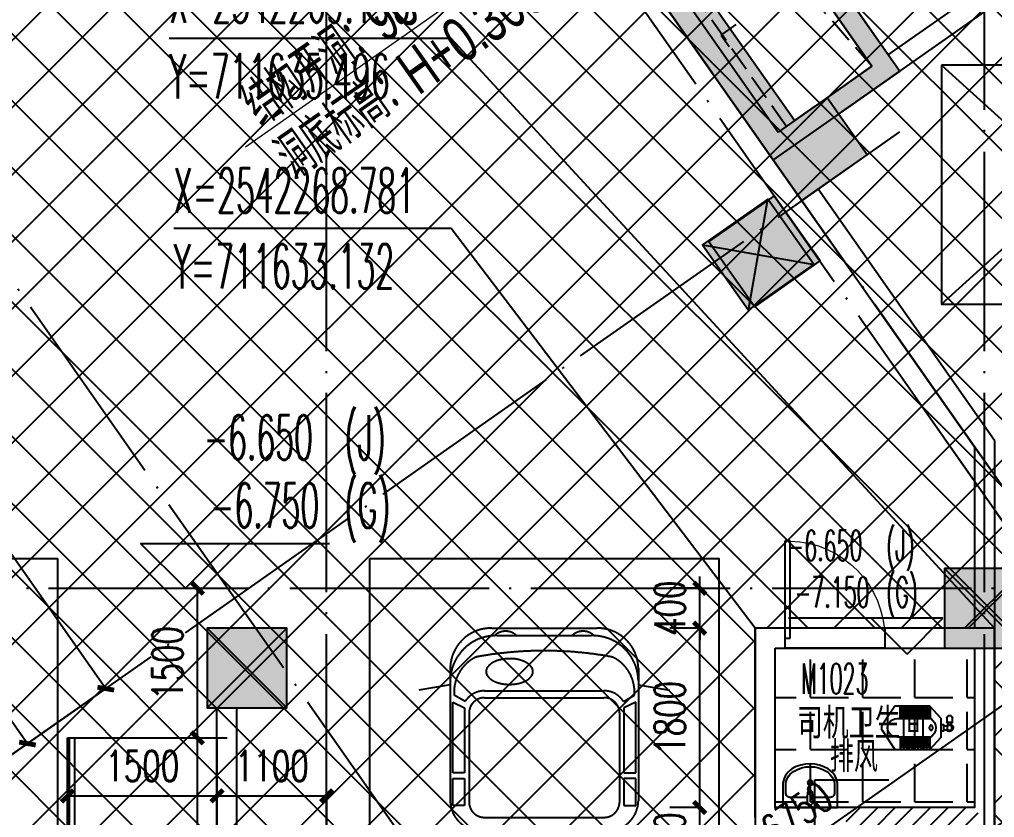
# Model space of a CAD drawing. Header units: millimetres. Extents: x 12325263 to 13848842, y -1463133 to 573208.
# Drawn here: x 12588115 to 12597897, y -812687 to -804679 of the extents above; entities that cross this region are included whole.
import ezdxf
from ezdxf.xclip import XClip

# ---------------------------------------------------------------- set-up
doc = ezdxf.new("R2010")
doc.units = ezdxf.units.MM
doc.header["$LTSCALE"] = 1000
doc.header["$XCLIPFRAME"] = 0
doc.linetypes.add('DASH', pattern=[0.35, 0.25, -0.1])
doc.linetypes.add('DOTE', pattern=[2.42, 2, -0.2, 0.02, -0.2])
for name, color, linetype in [('-1F竖向开洞$0$PUB-TEXT', 7, 'Continuous'), ('56号楼地下室墙柱$0$0q-柱0', 3, 'Continuous'), ('56号楼地下室墙柱$0$0q-柱填充', 5, 'Continuous'), ('A-ANNO-DIMS', 83, 'Continuous'), ('A-ANNO-ELEV', 3, 'Continuous'), ('A-ANNO-TEXT', 7, 'Continuous'), ('A-AXIS', 16, 'DOTE'), ('A-AXIS-DIMS', 3, 'Continuous'), ('A-COLS', 6, 'Continuous'), ('A-WALL', 5, 'Continuous'), ('A-WALL-PATT', 8, 'Continuous'), ('A_WALL(防火墙)', 151, 'Continuous'), ('AXIS', 3, 'Continuous'), ('DIM-PUB', 3, 'Continuous'), ('DIM_COOR', 7, 'Continuous'), ('fur202301', 252, 'Continuous'), ('PARTS-CAR-政府', 40, 'Continuous'), ('PARTS-HOLE', 3, 'Continuous'), ('PUB_HATCH', 8, 'Continuous'), ('PUB_TEXT', 7, 'Continuous'), ('STAIR', 2, 'Continuous'), ('WALL', 5, 'Continuous'), ('WALL-SHATCH', 8, 'Continuous'), ('WINDOW', 4, 'Continuous'), ('WINDOW_TEXT', 7, 'Continuous'), ('人防墙', 6, 'Continuous'), ('公寓机动车库', 23, 'Continuous'), ('地下室柱网$0$0q-柱0', 8, 'Continuous'), ('地下室柱网$0$0q-柱填充', 8, 'Continuous'), ('地下室柱网$0$1-0w-XR引用', 8, 'Continuous'), ('货车', 7, 'Continuous')]:
    doc.layers.add(name, color=color, linetype=linetype)
doc.layers.add('56号楼地下室墙柱$0$9', color=1, linetype='Continuous', plot=False)
doc.layers.add('地下室柱网$0$9', color=8, linetype='Continuous', plot=False)
doc.styles.add('-1F竖向开洞$0$_HZTXT', font='_hysz.shx', dxfattribs={"width": 0.7, "bigfont": '_hyfs.shx'})
doc.styles.add('-1F竖向开洞$0$Standard', font='gbenor.shx', dxfattribs={"bigfont": 'gbcbig.shx'})
doc.styles.add('_TCH_DIM', font='SIMPLEX.shx', dxfattribs={"width": 0.7, "bigfont": 'GBCBIG.shx'})
doc.styles.add('_TCH_DIM_T3', font='SIMPLEX.shx', dxfattribs={"width": 0.705882, "bigfont": 'GBCBIG.shx'})
doc.styles.add('_TCH_WINDOW', font='SIMPLEX', dxfattribs={"width": 0.7, "height": 3.5, "bigfont": 'GBCBIG'})
doc.styles.add('TITXV', font='', dxfattribs={"width": 0.7})
doc.styles.add('宋体', font='', dxfattribs={"width": 0.65})
doc.styles.get('TITXV').set_extended_font_data('SimSun')
doc.styles.get('宋体').set_extended_font_data('SimSun')
doc.dimstyles.new('-1F竖向开洞$0$STANDARD', dxfattribs={"dimscale": 100, "dimtxt": 3.5, "dimasz": 1, "dimexe": 2.5, "dimexo": 3, "dimgap": 1.5, "dimtad": 1, "dimdec": 0, "dimzin": 0, "dimdsep": 46, "dimtxsty": '-1F竖向开洞$0$Standard', "dimblk": 'adgshg13-5--1F竖向开洞$0$_ArchTick', "dimcen": 0.09, "dimadec": 0, "dimazin": 0, "dimtfac": 1, "dimtdec": 0, "dimtix": 1, "dimtmove": 2, "dimatfit": 3, "dimfxl": 1, "dimtolj": 1, "dimtzin": 0, "dimarcsym": 0})
doc.dimstyles.new('_TCH_ARCH&&120', dxfattribs={"dimtxt": 306, "dimasz": 120, "dimexe": 300, "dimexo": 360, "dimgap": 147, "dimtad": 1, "dimdec": 0, "dimzin": 0, "dimdsep": 46, "dimtxsty": '_TCH_DIM_T3', "dimblk": 'ARCHTICK', "dimcen": 0.09, "dimclrt": 7, "dimazin": 2, "dimtfac": 1, "dimtdec": 0, "dimtix": 1, "dimtmove": 2, "dimatfit": 3, "dimfxl": 1, "dimfxlon": 1, "dimtolj": 1, "dimtzin": 0, "dimarcsym": 0})

# ---------------------------------------------------------------- blocks, each defined once
blk = doc.blocks.new('adgshg20211228-rf1')
at = {"layer": 'PUB_HATCH'}
for points in [[(-17889.8, -18950.5), (-18172.6, -18950.5), (-14955.3, -22167.8), (-14672.5, -22167.8)], [(-19516.1, -19233.3), (-19798.9, -19233.3), (-15768.5, -23263.8), (-15768.5, -22981)], [(-14672.5, -22167.8), (-14955.3, -22167.8), (-15768.5, -22981), (-15768.5, -23263.8)]]:
    blk.add_hatch(color=256, dxfattribs=at).paths.add_polyline_path(points)
at = {"layer": '人防墙'}
for p, q in [((-18172.6, -18950.5), (-14955.3, -22167.8)), ((-17889.8, -18950.5), (-14672.5, -22167.8)), ((-19798.9, -19233.4), (-15768.5, -23263.8)), ((-19516.1, -19233.4), (-15768.5, -22981)), ((-14672.5, -22167.8), (-15768.5, -23263.8)), ((-14955.3, -22167.8), (-15768.5, -22981))]:
    blk.add_line(p, q, dxfattribs=at)
blk = doc.blocks.new('adgshg13-A$C7F010FC0')
at = {"layer": 'WALL-SHATCH'}
h = blk.add_hatch(color=256, dxfattribs=at)
h.dxf.hatch_style = 1
h.paths.add_polyline_path([(-60384.2, -16880.9), (-763.2, 197.5), (12587.6, -13153.3), (12587.6, -157996), (-162964.9, -188820.4), (-171262.4, -180522.9), (-171262.4, -31310.9), (-150707.2, -10755.7), (-131860.1, -7980.9), (-99162.4, -7980.9), (-99162.4, -4980.9), (-76620.4, -4980.9), (-70107.7, -16880.9)], flags=16)
h.paths.add_polyline_path([(-60091.2, -16380.9), (-646.9, 646.9), (12987.6, -12987.6), (12987.6, -158331.9), (-163100.6, -189250.4), (-171662.4, -180688.6), (-171662.4, -31145.2), (-150777.9, -10260.7), (-131896.7, -7480.9), (-99562.4, -7480.9), (-99562.4, -4580.9), (-76365.6, -4580.9), (-69907.5, -16380.9)])
blk = doc.blocks.new('adgshg13-5--1F竖向开洞$0$_ArchTick')
at = {"color": 0, "linetype": 'ByBlock', "const_width": 0.4}
blk.add_lwpolyline([(-0.5, -0.5), (0.5, 0.5)], dxfattribs=at)
blk = doc.blocks.new('adgshg13-5--1F竖向开洞$0$_Dot')
at = {"color": 0, "linetype": 'ByBlock', "lineweight": -2}
blk.add_line((-0.5, 0), (-1, 0), dxfattribs=at)
at = {"color": 0, "linetype": 'ByBlock', "const_width": 0.5}
blk.add_lwpolyline([(-0.25, 0, 1), (0.25, 0, 1)], format="xyb", close=True, dxfattribs=at)
blk = doc.blocks.new('adgshg13-政府车位')
at = {"color": 40}
blk.add_lwpolyline([(0, 0), (2400, 0), (2400, 5300), (0, 5300)], close=True, dxfattribs=at)
for points in [[(2400, 0), (0, 2650), (2400, 5300)], [(0, 0), (2400, 2650), (0, 5300)]]:
    blk.add_lwpolyline(points, dxfattribs=at)
at = {"color": 40, "extrusion": (-0.000447791, 3.39716e-15, 1), "elevation": -1.1}
blk.add_lwpolyline([(250, 1100), (2150, 1100), (2150, 1000), (250, 1000)], close=True, dxfattribs=at)
blk = doc.blocks.new('*U495')
at = {"layer": '地下室柱网$0$0q-柱0'}
blk.add_lwpolyline([(-400, -400), (400, -400), (400, 400), (-400, 400)], close=True, dxfattribs=at)
at = {"layer": '地下室柱网$0$0q-柱填充'}
blk.add_solid([(-400, 400), (400, 400), (-400, -400), (400, -400)], dxfattribs=at)
at = {"layer": '地下室柱网$0$9'}
for p, q in [((-400, 400), (400, -400)), ((-400, -400), (400, 400))]:
    blk.add_line(p, q, dxfattribs=at)
blk = doc.blocks.new('adgshg2qbj-bj-13-K-卡车')
for p, q in [((1239.1, 7300), (2293.4, 7300)), ((1291.2, 7224.9), (2241.2, 7224.9)), ((822.5, 6899.8), (822.5, 5567.3)), ((2710, 6899.8), (2710, 5567.3)), ((822.5, 6731.7), (508.9, 6679.2)), ((2368.4, 6668.8), (1164.1, 6668.8)), ((2710, 6731.7), (3023.6, 6679.2)), ((848.2, 5849), (848.2, 6555.8)), ((848.2, 6555.8), (967.4, 6501.1)), ((971.6, 6564), (861.9, 6627.2)), ((1167.9, 6602), (2364.6, 6602)), ((2560.9, 6564), (2670.5, 6627.2)), ((2684.2, 6555.8), (2565, 6501.1)), ((2684.2, 5849), (2684.2, 6555.8)), ((967.4, 6501.1), (967.4, 5849)), ((2565, 6501.1), (2565, 5849)), ((1011.6, 6451.9), (1011.6, 5551.4)), ((2520.8, 6451.9), (2520.8, 5551.4)), ((967.4, 5849), (848.2, 5849)), ((848.2, 5518.8), (848.2, 5792.2)), ((848.2, 5792.2), (967.4, 5792.2)), ((967.4, 5792.2), (967.4, 5518.8)), ((2565, 5849), (2684.2, 5849)), ((2684.2, 5792.2), (2565, 5792.2)), ((2565, 5792.2), (2565, 5518.8)), ((2684.2, 5518.8), (2684.2, 5792.2)), ((967.4, 5518.8), (848.2, 5518.8)), ((2565, 5518.8), (2684.2, 5518.8)), ((1167.9, 5401.3), (2364.6, 5401.3)), ((666.2, 5206.4), (666.2, -500)), ((666.2, 5206.4), (2866.2, 5206.4)), ((1135, 5267.1), (2397.5, 5267.1)), ((2866.2, 5206.4), (2866.2, -500)), ((666.2, -500), (2866.2, -500))]:
    blk.add_line(p, q)
blk.add_lwpolyline([(16.2, 8000), (3516.2, 8000), (3516.2, -1000), (16.2, -1000)], close=True)
for centre, radius, start, end in [((1231.2, 6891.2), 408.8, 88.89721, 178.80124), ((1377.6, 7108.1), 161.3, 46.35484, 133.95849), ((2154.8, 7108.1), 161.3, 46.04034, 133.64626), ((2301.2, 6891.2), 408.8, 1.19879, 91.1028), ((1281.8, 6765.6), 459.4, 88.82269, 178.87554), ((2250.7, 6765.6), 459.4, 1.12446, 91.17731), ((1763.8, 3306.3), 3766.9, 79.9422, 100.43644), ((1253.8, 6657.7), 393.1, 116.00895, 184.44545), ((1134.6, 6854.3), 162.8, 98.40488, 121.53082), ((1334.6, 6804.4), 172.4, 118.86817, 142.59537), ((1383, 6714.4), 274.6, 102.58076, 118.64807), ((1416.7, 6572.3), 420.6, 89.86159, 102.85183), ((1435.1, 6688), 305.5, 77.00704, 93.24961), ((1434, 6678.8), 314.7, 61.52824, 77.19554), ((1500.7, 6804.4), 172.4, 37.40466, 61.13179), ((2397.8, 6854.3), 162.8, 58.46917, 81.59512), ((2280.7, 6658.4), 391.1, 355.43021, 58.85615), ((1255.8, 6864.6), 73.3, 142.55546, 180.14988), ((1256.6, 6864.3), 74.1, 179.96101, 217.21553), ((1579.6, 6864.6), 73.3, 359.85012, 37.44454), ((1578.7, 6864.3), 74.1, 322.78444, 0.03901), ((1332.3, 6922.1), 169.4, 217.29733, 241.42635), ((1383, 7014.4), 274.6, 241.35196, 257.41922), ((1452.3, 7014.4), 274.7, 282.58514, 298.64703), ((1503, 6922.1), 169.4, 298.57361, 322.70267), ((1166.9, 6439.9), 231.5, 89.77243, 147.56861), ((1416.7, 7156.4), 420.6, 257.14819, 270.13843), ((1418.6, 7156.5), 420.7, 269.88346, 282.85034), ((2365.5, 6439.9), 231.5, 32.43139, 90.22757), ((1164.9, 6448.8), 153.3, 88.88847, 178.81051), ((2367.5, 6448.8), 153.3, 1.19348, 91.10752), ((1128.8, 5573.4), 306.4, 181.14227, 271.15986), ((1164.9, 5554.6), 153.3, 181.18939, 271.11153), ((2367.5, 5554.6), 153.3, 268.89251, 358.80646), ((2403.7, 5573.4), 306.4, 268.84017, 358.8577)]:
    blk.add_arc(centre, radius, start, end)
blk = doc.blocks.new('adgshg56号楼地下室墙柱')
at = {"layer": '56号楼地下室墙柱$0$0q-柱填充'}
h = blk.add_hatch(color=256, dxfattribs=at)
h.dxf.hatch_style = 1
h.paths.add_polyline_path([(-14150, -7400), (-14950, -7400), (-14950, -11200), (-14150, -11200), (-14150, -10500), (-14550, -10500), (-14550, -7900), (-14150, -7900)])
at = {"layer": '56号楼地下室墙柱$0$0q-柱0'}
blk.add_lwpolyline([(-14150, -7400), (-14950, -7400), (-14950, -11200), (-14150, -11200), (-14150, -10500), (-14550, -10500), (-14550, -7900), (-14150, -7900)], close=True, dxfattribs=at)
at = {"layer": '56号楼地下室墙柱$0$9'}
for q in [(-14660, -9515), (-14475, -9375)]:
    blk.add_line((-14660, -9375), q, dxfattribs=at)
blk = doc.blocks.new('_ArchTick')
at = {"color": 0, "linetype": 'ByBlock', "const_width": 0.4}
blk.add_lwpolyline([(-0.5, -0.5), (0.5, 0.5)], dxfattribs=at)
blk = doc.blocks.new('*D5287')
at = {"layer": 'A-AXIS-DIMS', "color": 0, "lineweight": -2, "transparency": 16777216}
for p, q in [((6114.8, -8719.4), (11805, -4729)), ((11804.4, -4728.1), (11977.2, -4974.6)), ((6114.2, -8718.6), (6287, -8965))]:
    blk.add_line(p, q, dxfattribs=at)
at = {"layer": 'Defpoints', "color": 0, "transparency": 16777216}
for p in [(9531.3, -1486.8), (11805, -4729), (3841.1, -5477.2)]:
    blk.add_point(p, dxfattribs=at)
at = {"layer": 'A-AXIS-DIMS', "color": 0, "lineweight": -2, "transparency": 16777216, "xscale": 120, "yscale": 120, "zscale": 120}
for p, rotation in [((11805, -4729), 35.04124824301846), ((6114.8, -8719.4), 215.0412482430185)]:
    blk.add_blockref('_ArchTick', p, dxfattribs=dict(at, rotation=rotation))
at = {"layer": 'A-AXIS-DIMS', "color": 7, "transparency": 16777216, "insert": (8787.6, -6478.6), "char_height": 306, "attachment_point": 5, "rotation": 35.04125, "style": '_TCH_DIM_T3'}
blk.add_mtext('\\A1;6950', dxfattribs=at)
blk = doc.blocks.new('*D5288')
at = {"layer": 'A-AXIS-DIMS', "color": 0, "lineweight": -2, "transparency": 16777216}
for p, q in [((11253.8, -3943), (11352, -3874.1)), ((11090, -4057.8), (11253.8, -3943)), ((11253.2, -3942.2), (11426, -4188.6)), ((11090, -4057.8), (10991.8, -4126.7)), ((11089.5, -4057), (11262.3, -4303.4))]:
    blk.add_line(p, q, dxfattribs=at)
at = {"layer": 'Defpoints', "color": 0, "transparency": 16777216}
for p in [(9531.3, -1486.8), (9367.6, -1601.6), (11253.8, -3943)]:
    blk.add_point(p, dxfattribs=at)
at = {"layer": 'A-AXIS-DIMS', "color": 0, "lineweight": -2, "transparency": 16777216, "xscale": 120, "yscale": 120, "zscale": 120}
for p, rotation in [((11253.8, -3943), 215.0412482430185), ((11090, -4057.8), 35.04124824301852)]:
    blk.add_blockref('_ArchTick', p, dxfattribs=dict(at, rotation=rotation))
at = {"layer": 'A-AXIS-DIMS', "color": 7, "transparency": 16777216, "insert": (10999.7, -3754.8), "char_height": 306, "attachment_point": 5, "rotation": 35.04125, "style": '_TCH_DIM_T3'}
blk.add_mtext('\\A1;200', dxfattribs=at)
blk = doc.blocks.new('*D5289')
at = {"layer": 'A-AXIS-DIMS', "color": 0, "lineweight": -2, "transparency": 16777216}
for p, q in [((5563.6, -7933.4), (11090, -4057.8)), ((11089.5, -4057), (11262.3, -4303.4)), ((5563, -7932.6), (5735.8, -8179))]:
    blk.add_line(p, q, dxfattribs=at)
at = {"layer": 'Defpoints', "color": 0, "transparency": 16777216}
for p in [(9367.6, -1601.6), (11090, -4057.8), (3841.1, -5477.2)]:
    blk.add_point(p, dxfattribs=at)
at = {"layer": 'A-AXIS-DIMS', "color": 0, "lineweight": -2, "transparency": 16777216, "xscale": 120, "yscale": 120, "zscale": 120}
for p, rotation in [((11090, -4057.8), 35.04124824301844), ((5563.6, -7933.4), 215.0412482430185)]:
    blk.add_blockref('_ArchTick', p, dxfattribs=dict(at, rotation=rotation))
at = {"layer": 'A-AXIS-DIMS', "color": 7, "transparency": 16777216, "insert": (8154.6, -5750), "char_height": 306, "attachment_point": 5, "rotation": 35.04125, "style": '_TCH_DIM_T3'}
blk.add_mtext('\\A1;6750', dxfattribs=at)
blk = doc.blocks.new('*D5290')
at = {"layer": 'A-AXIS-DIMS', "color": 0, "lineweight": -2, "transparency": 16777216}
for p, q in [((-6479.5, 4815.9), (-6725.9, 4643.1)), ((-6480.3, 4815.3), (438.4, -5050.5)), ((439.2, -5049.9), (192.8, -5222.7))]:
    blk.add_line(p, q, dxfattribs=at)
at = {"layer": 'Defpoints', "color": 0, "transparency": 16777216}
for p in [(-4400, 6274.2), (2518.7, -3591.6), (438.4, -5050.5)]:
    blk.add_point(p, dxfattribs=at)
at = {"layer": 'A-AXIS-DIMS', "color": 0, "lineweight": -2, "transparency": 16777216, "xscale": 120, "yscale": 120, "zscale": 120}
for p, rotation in [((-6480.3, 4815.3), 125.0412482430256), ((438.4, -5050.5), 305.0412482430256)]:
    blk.add_blockref('_ArchTick', p, dxfattribs=dict(at, rotation=rotation))
at = {"layer": 'A-AXIS-DIMS', "color": 7, "transparency": 16777216, "insert": (-2775.3, 54.7), "char_height": 306, "attachment_point": 5, "rotation": 305.04125, "style": '_TCH_DIM_T3'}
blk.add_mtext('\\A1;12050', dxfattribs=at)
blk = doc.blocks.new('*D5291')
at = {"layer": 'A-AXIS-DIMS', "color": 0, "lineweight": -2, "transparency": 16777216}
for p, q in [((-2248.5, 454.6), (-2495, 281.8)), ((-2249.3, 454.1), (1224.4, -4499.3)), ((1225.2, -4498.7), (978.8, -4671.5))]:
    blk.add_line(p, q, dxfattribs=at)
at = {"layer": 'Defpoints', "color": 0, "transparency": 16777216}
for p in [(-955, 1361.8), (2518.7, -3591.6), (1224.4, -4499.3)]:
    blk.add_point(p, dxfattribs=at)
at = {"layer": 'A-AXIS-DIMS', "color": 0, "lineweight": -2, "transparency": 16777216, "xscale": 120, "yscale": 120, "zscale": 120}
for p, rotation in [((-2249.3, 454.1), 125.0412482430296), ((1224.4, -4499.3), 305.0412482430296)]:
    blk.add_blockref('_ArchTick', p, dxfattribs=dict(at, rotation=rotation))
at = {"layer": 'A-AXIS-DIMS', "color": 7, "transparency": 16777216, "insert": (-266.9, -1850.4), "char_height": 306, "attachment_point": 5, "rotation": 305.04125, "style": '_TCH_DIM_T3'}
blk.add_mtext('\\A1;6050', dxfattribs=at)
blk = doc.blocks.new('A$C3FC35F4C')
at = {"layer": 'DIM_COOR', "color": 3}
for p, q in [((1028394.3, 231764.7), (1025564.5, 231764.7)), ((1033843.8, 225846.3), (1028394.3, 231764.7)), ((1028394.3, 229857.7), (1025610.7, 229857.7)), ((1031443.9, 225846.3), (1028394.3, 229857.7))]:
    blk.add_line(p, q, dxfattribs=at)
at = {"layer": 'PUB_TEXT', "style": '_TCH_DIM', "width": 0.494118}
for s, p in [('X=2542269.196', (1025564.5, 231922.2)), ('Y=711635.496', (1025564.5, 231161)), ('X=2542268.781', (1025610.7, 230015.2)), ('Y=711633.132', (1025610.7, 229254))]:
    blk.add_text(s, height=446.25, dxfattribs=at).set_placement(p)
blk = doc.blocks.new('_FZH')
blk.add_lwpolyline([(-0.5, -0.5), (0.5, -0.5), (0.5, 0.5), (-0.5, 0.5)], close=True)
at = {"layer": 'PUB_HATCH'}
blk.add_solid([(-0.5, -0.5), (0.5, -0.5), (-0.5, 0.5), (0.5, 0.5)], dxfattribs=at)
blk = doc.blocks.new('asdfdsfds')
at = {"layer": 'A-COLS'}
for p, xscale, yscale, zscale, rotation in [((-8707.4, 78882.9), 799.9999999987996, 799.9999999987996, 799.9999999987996, 215.0413537888287), ((-6500, 75300), 800, 800, 800, 270), ((-13900, 74700), 800, 800, 800, 270)]:
    blk.add_blockref('_FZH', p, dxfattribs=dict(at, xscale=xscale, yscale=yscale, zscale=zscale, rotation=rotation))
blk = doc.blocks.new('asdgag00-CM塔楼平面$0$蹲厕')
at = {"layer": 'fur202301', "color": 8}
for p, q in [((1887190.4, 308506), (1887235.4, 308506)), ((1887190.4, 308468.5), (1887235.4, 308468.5))]:
    blk.add_line(p, q, dxfattribs=at)
at = {"layer": 'fur202301'}
for points in [[(1886702.6, 308704.7), (1887055.1, 308704.7), (1887167.6, 308580.7), (1887167.6, 308393.7), (1887055.1, 308269.7), (1886702.6, 308269.7), (1886575.5, 308462.2, -0.300247), (1886575.5, 308512.2), (1886702.6, 308704.7)], [(1887065.8, 308580.7), (1886726.1, 308580.7, 1.026698), (1886726.1, 308393.7), (1887065.8, 308393.7, 0.496583), (1887065.8, 308580.7, -89209916569.67511)]]:
    blk.add_lwpolyline(points, format="xyb", dxfattribs=at)
at = {"layer": 'fur202301', "color": 8}
for points in [[(1886754.9, 308580.7), (1886754.9, 308687, -1), (1886769.2, 308687), (1886769.2, 308580.7)], [(1886783.8, 308580.7), (1886783.8, 308687, -1), (1886798.1, 308687), (1886798.1, 308580.7)], [(1886812.6, 308580.7), (1886812.6, 308687, -1), (1886826.9, 308687), (1886826.9, 308580.7)], [(1886841.5, 308580.7), (1886841.5, 308687, -1), (1886855.8, 308687), (1886855.8, 308580.7)], [(1886870.3, 308580.7), (1886870.3, 308687, -1), (1886884.6, 308687), (1886884.6, 308580.7)], [(1886899.2, 308580.7), (1886899.2, 308687, -1), (1886913.5, 308687), (1886913.5, 308580.7)], [(1886928, 308580.7), (1886928, 308687, -1), (1886942.3, 308687), (1886942.3, 308580.7)], [(1886956.8, 308580.7), (1886956.8, 308687, -1), (1886971.1, 308687), (1886971.1, 308580.7)], [(1886985.7, 308580.7), (1886985.7, 308687, -1), (1887000, 308687), (1887000, 308580.7)], [(1887014.5, 308580.7), (1887014.5, 308687, -1), (1887028.8, 308687), (1887028.8, 308580.7)], [(1887043.4, 308580.7), (1887043.4, 308687, -1), (1887057.7, 308687), (1887057.7, 308580.7)], [(1886754.9, 308393.7), (1886754.9, 308287.4, 1), (1886769.2, 308287.4), (1886769.2, 308393.7)], [(1886783.8, 308393.7), (1886783.8, 308287.4, 1), (1886798.1, 308287.4), (1886798.1, 308393.7)], [(1886812.6, 308393.7), (1886812.6, 308287.4, 1), (1886826.9, 308287.4), (1886826.9, 308393.7)], [(1886841.5, 308393.7), (1886841.5, 308287.4, 1), (1886855.8, 308287.4), (1886855.8, 308393.7)], [(1886870.3, 308393.7), (1886870.3, 308287.4, 1), (1886884.6, 308287.4), (1886884.6, 308393.7)], [(1886899.2, 308393.7), (1886899.2, 308287.4, 1), (1886913.5, 308287.4), (1886913.5, 308393.7)], [(1886928, 308393.7), (1886928, 308287.4, 1), (1886942.3, 308287.4), (1886942.3, 308393.7)], [(1886956.8, 308393.7), (1886956.8, 308287.4, 1), (1886971.1, 308287.4), (1886971.1, 308393.7)], [(1886985.7, 308393.7), (1886985.7, 308287.4, 1), (1887000, 308287.4), (1887000, 308393.7)], [(1887014.5, 308393.7), (1887014.5, 308287.4, 1), (1887028.8, 308287.4), (1887028.8, 308393.7)], [(1887043.4, 308393.7), (1887043.4, 308287.4, 1), (1887057.7, 308287.4), (1887057.7, 308393.7)]]:
    blk.add_lwpolyline(points, format="xyb", dxfattribs=at)
blk.add_lwpolyline([(1887167.6, 308454.3), (1887190.4, 308454.3), (1887190.4, 308520.1), (1887167.6, 308520.1)], close=True, dxfattribs=at)
for points in [[(1887225.1, 308389.7), (1887225.1, 308434.1), (1887280, 308434.1), (1887280, 308389.7)], [(1887269, 308468.5), (1887269, 308434.1), (1887235.4, 308434.1), (1887235.4, 308468.5)]]:
    blk.add_lwpolyline(points, dxfattribs=at)
blk.add_circle((1887252.2, 308487.2), 25.2, dxfattribs=at)
for centre, radius, start, end in [((1887252.2, 308487.2), 35.5, 298.27261, 148.07921), ((1887252.2, 308487.2), 35.5, 211.92079, 241.72739), ((1887252.5, 308389.7), 27.5, 180, 0)]:
    blk.add_arc(centre, radius, start, end, dxfattribs=at)
at = {"layer": 'fur202301'}
blk.add_ellipse((1887065.8, 308487.2), major_axis=(0, 25), ratio=0.717243, dxfattribs=at)
blk = doc.blocks.new('asdgag立柱盆')
at = {"layer": 'fur202301'}
blk.add_lwpolyline([(25712974.6, 57221014.7), (25712820.3, 57220860.3, -0.2569), (25712635.1, 57220806.6, -0.290235), (25712377.6, 57221064, -0.2569), (25712431.3, 57221249.1), (25712585.6, 57221403.5)], format="xyb", close=True, dxfattribs=at)
for points in [[(25712691.7, 57221156), (25712571.5, 57221276.2, 0.414214), (25712500.7, 57221276.2), (25712452.5, 57221227.9, 0.2569), (25712406.9, 57221070.5, 0.290235), (25712641.7, 57220835.8, 0.126398), (25712726.3, 57220838.5, 0.126398), (25712799.1, 57220881.5), (25712847.3, 57220929.8, 0.414214), (25712847.3, 57221000.5)], [(25712730.1, 57221193.8), (25712685, 57221149.4, 0.030442), (25712668.4, 57221130.8, 0.036182), (25712654.3, 57221110.3, 0.769551), (25712681.3, 57221083.3, 0.069578), (25712720.4, 57221114), (25712762.4, 57221156.1, 0.925264), (25712730.1, 57221193.8, 1.159913)]]:
    blk.add_lwpolyline(points, format="xyb", dxfattribs=at)
blk.add_lwpolyline([(25712847.3, 57221000.5), (25712727.1, 57221120.7)], dxfattribs=at)
for radius in [25, 20]:
    blk.add_circle((25712603.3, 57221032.3), radius, dxfattribs=at)
blk = doc.blocks.new('sdfgsdffhg')
at = {"layer": 'fur202301', "xscale": -1}
for name, p, rotation in [('asdgag00-CM塔楼平面$0$蹲厕', (-1870889.3, 370757.2), 180), ('asdgag立柱盆', (22309181.8, 58699185.2), 134.9859353284306)]:
    blk.add_blockref(name, p, dxfattribs=dict(at, rotation=rotation))
blk = doc.blocks.new('*D4222')
at = {"layer": 'A-ANNO-DIMS', "color": 0, "lineweight": -2, "transparency": 16777216}
for p, q in [((12594940, -810386.8), (12594940, -810266.8)), ((12594941, -810386.8), (12594640, -810386.8)), ((12594940, -810786.8), (12594940, -810386.8)), ((12594941, -810786.8), (12594640, -810786.8)), ((12594940, -810786.8), (12594940, -810906.8))]:
    blk.add_line(p, q, dxfattribs=at)
at = {"layer": 'Defpoints', "color": 0, "transparency": 16777216}
for p in [(12594940, -810386.8), (12595496.8, -810386.8), (12595496.8, -810786.8)]:
    blk.add_point(p, dxfattribs=at)
at = {"layer": 'A-ANNO-DIMS', "color": 0, "lineweight": -2, "transparency": 16777216, "xscale": 120, "yscale": 120, "zscale": 120}
for p, rotation in [((12594940, -810386.8), 270), ((12594940, -810786.8), 90)]:
    blk.add_blockref('_ArchTick', p, dxfattribs=dict(at, rotation=rotation))
at = {"layer": 'A-ANNO-DIMS', "color": 7, "transparency": 16777216, "insert": (12594640, -810586.8), "char_height": 306, "attachment_point": 5, "rotation": 90, "style": '_TCH_DIM_T3'}
blk.add_mtext('\\A1;400', dxfattribs=at)
blk = doc.blocks.new('*D4223')
at = {"layer": 'A-ANNO-DIMS', "color": 0, "lineweight": -2, "transparency": 16777216}
for p, q in [((12594941, -810786.8), (12594640, -810786.8)), ((12594940, -812586.8), (12594940, -810786.8)), ((12594941, -812586.8), (12594640, -812586.8))]:
    blk.add_line(p, q, dxfattribs=at)
at = {"layer": 'Defpoints', "color": 0, "transparency": 16777216}
for p in [(12594940, -810786.8), (12595496.8, -810786.8), (12595496.8, -812586.8)]:
    blk.add_point(p, dxfattribs=at)
at = {"layer": 'A-ANNO-DIMS', "color": 0, "lineweight": -2, "transparency": 16777216, "xscale": 120, "yscale": 120, "zscale": 120}
for p, rotation in [((12594940, -810786.8), 90), ((12594940, -812586.8), 270)]:
    blk.add_blockref('_ArchTick', p, dxfattribs=dict(at, rotation=rotation))
at = {"layer": 'A-ANNO-DIMS', "color": 7, "transparency": 16777216, "insert": (12594640, -811686.8), "char_height": 306, "attachment_point": 5, "rotation": 90, "style": '_TCH_DIM_T3'}
blk.add_mtext('\\A1;1800', dxfattribs=at)
blk = doc.blocks.new('*D4224')
at = {"layer": 'A-ANNO-DIMS', "color": 0, "lineweight": -2, "transparency": 16777216}
for p, q in [((12594940, -812586.8), (12594940, -812466.8)), ((12594941, -812586.8), (12594640, -812586.8)), ((12594940, -813236.8), (12594940, -812586.8)), ((12594941, -813236.8), (12594640, -813236.8)), ((12594940, -813236.8), (12594940, -813356.8))]:
    blk.add_line(p, q, dxfattribs=at)
at = {"layer": 'Defpoints', "color": 0, "transparency": 16777216}
for p in [(12594940, -812586.8), (12595496.8, -812586.8), (12595496.8, -813236.8)]:
    blk.add_point(p, dxfattribs=at)
at = {"layer": 'A-ANNO-DIMS', "color": 0, "lineweight": -2, "transparency": 16777216, "xscale": 120, "yscale": 120, "zscale": 120}
for p, rotation in [((12594940, -812586.8), 270), ((12594940, -813236.8), 90)]:
    blk.add_blockref('_ArchTick', p, dxfattribs=dict(at, rotation=rotation))
at = {"layer": 'A-ANNO-DIMS', "color": 7, "transparency": 16777216, "insert": (12594640, -812911.8), "char_height": 306, "attachment_point": 5, "rotation": 90, "style": '_TCH_DIM_T3'}
blk.add_mtext('\\A1;650', dxfattribs=at)
blk = doc.blocks.new('*D4229')
at = {"layer": 'A-ANNO-DIMS', "color": 0, "lineweight": -2, "transparency": 16777216}
for p, q in [((12589899, -810386.8), (12590200, -810386.8)), ((12589900, -811886.8), (12589900, -810386.8)), ((12589899, -811886.8), (12590200, -811886.8))]:
    blk.add_line(p, q, dxfattribs=at)
at = {"layer": 'Defpoints', "color": 0, "transparency": 16777216}
for p in [(12588810, -810386.8), (12589900, -810386.8), (12588810, -811886.8)]:
    blk.add_point(p, dxfattribs=at)
at = {"layer": 'A-ANNO-DIMS', "color": 0, "lineweight": -2, "transparency": 16777216, "xscale": 120, "yscale": 120, "zscale": 120}
for p, rotation in [((12589900, -810386.8), 90), ((12589900, -811886.8), 270)]:
    blk.add_blockref('_ArchTick', p, dxfattribs=dict(at, rotation=rotation))
at = {"layer": 'A-ANNO-DIMS', "color": 7, "transparency": 16777216, "insert": (12589600, -811136.8), "char_height": 306, "attachment_point": 5, "rotation": 90, "style": '_TCH_DIM_T3'}
blk.add_mtext('\\A1;1500', dxfattribs=at)
blk = doc.blocks.new('*D4230')
at = {"layer": 'A-ANNO-DIMS', "color": 0, "lineweight": -2, "transparency": 16777216}
for p, q in [((12589899, -811886.8), (12590200, -811886.8)), ((12589900, -819086.8), (12589900, -811886.8)), ((12589899, -819086.8), (12590200, -819086.8))]:
    blk.add_line(p, q, dxfattribs=at)
at = {"layer": 'Defpoints', "color": 0, "transparency": 16777216}
for p in [(12588810, -811886.8), (12589900, -811886.8), (12588810, -819086.8)]:
    blk.add_point(p, dxfattribs=at)
at = {"layer": 'A-ANNO-DIMS', "color": 0, "lineweight": -2, "transparency": 16777216, "xscale": 120, "yscale": 120, "zscale": 120}
for p, rotation in [((12589900, -811886.8), 90), ((12589900, -819086.8), 270)]:
    blk.add_blockref('_ArchTick', p, dxfattribs=dict(at, rotation=rotation))
at = {"layer": 'A-ANNO-DIMS', "color": 7, "transparency": 16777216, "insert": (12589600, -815486.8), "char_height": 306, "attachment_point": 5, "rotation": 90, "style": '_TCH_DIM_T3'}
blk.add_mtext('\\A1;7200', dxfattribs=at)
blk = doc.blocks.new('*D4232')
at = {"layer": 'A-ANNO-DIMS', "color": 0, "lineweight": -2, "transparency": 16777216}
for p, q in [((12588596.8, -812469), (12588596.8, -812770)), ((12588596.8, -812470), (12590096.8, -812470)), ((12590096.8, -812469), (12590096.8, -812770))]:
    blk.add_line(p, q, dxfattribs=at)
at = {"layer": 'Defpoints', "color": 0, "transparency": 16777216}
for p in [(12588596.8, -811586.7), (12590096.8, -811586.7), (12590096.8, -812470)]:
    blk.add_point(p, dxfattribs=at)
at = {"layer": 'A-ANNO-DIMS', "color": 0, "lineweight": -2, "transparency": 16777216, "xscale": 120, "yscale": 120, "zscale": 120, "rotation": 180}
blk.add_blockref('_ArchTick', (12588596.8, -812470), dxfattribs=at)
at = {"layer": 'A-ANNO-DIMS', "color": 0, "lineweight": -2, "transparency": 16777216, "xscale": 120, "yscale": 120, "zscale": 120}
blk.add_blockref('_ArchTick', (12590096.8, -812470), dxfattribs=at)
at = {"layer": 'A-ANNO-DIMS', "color": 7, "transparency": 16777216, "insert": (12589346.8, -812170), "char_height": 306, "attachment_point": 5, "style": '_TCH_DIM_T3'}
blk.add_mtext('\\A1;1500', dxfattribs=at)
blk = doc.blocks.new('*D4233')
at = {"layer": 'A-ANNO-DIMS', "color": 0, "lineweight": -2, "transparency": 16777216}
for p, q in [((12590096.8, -812469), (12590096.8, -812770)), ((12590096.8, -812470), (12591196.8, -812470)), ((12591196.8, -812469), (12591196.8, -812770))]:
    blk.add_line(p, q, dxfattribs=at)
at = {"layer": 'Defpoints', "color": 0, "transparency": 16777216}
for p in [(12590096.8, -811586.7), (12591196.8, -811586.7), (12591196.8, -812470)]:
    blk.add_point(p, dxfattribs=at)
at = {"layer": 'A-ANNO-DIMS', "color": 0, "lineweight": -2, "transparency": 16777216, "xscale": 120, "yscale": 120, "zscale": 120, "rotation": 180}
blk.add_blockref('_ArchTick', (12590096.8, -812470), dxfattribs=at)
at = {"layer": 'A-ANNO-DIMS', "color": 0, "lineweight": -2, "transparency": 16777216, "xscale": 120, "yscale": 120, "zscale": 120}
blk.add_blockref('_ArchTick', (12591196.8, -812470), dxfattribs=at)
at = {"layer": 'A-ANNO-DIMS', "color": 7, "transparency": 16777216, "insert": (12590646.8, -812170), "char_height": 306, "attachment_point": 5, "style": '_TCH_DIM_T3'}
blk.add_mtext('\\A1;1100', dxfattribs=at)
blk = doc.blocks.new('$DorLib2D$00000001')
for p, q in [((0.45, 0.975), (0.5, 0.975)), ((0.45, 0), (0.45, 0.975)), ((0.5, 0), (0.5, 0.975)), ((0.5, 0), (0.45, 0))]:
    blk.add_line(p, q)
at = {"lineweight": 13}
blk.add_arc((0.475, 0), 0.975, 91.46928, 180, dxfattribs=at)
blk = doc.blocks.new('adgshg13-5--1F竖向开洞')
at = {"layer": '-1F竖向开洞$0$PUB-TEXT', "color": 3, "style": '-1F竖向开洞$0$_HZTXT', "width": 0.7}
for s, p in [('结构开洞：900X1100', (711627398.1, 2542272858.5)), ('洞底标高：H+0.300', (711627821.6, 2542272397.8))]:
    blk.add_text(s, height=450, rotation=45.00736, dxfattribs=at).set_placement(p)
at = {"layer": '-1F竖向开洞$0$PUB-TEXT', "color": 3}
blk.add_leader([(711631266.4, 2542278646.2), (711630198, 2542275591), (711627259.9, 2542272652.5)], dimstyle='-1F竖向开洞$0$STANDARD', override={"dimscale": 1, "dimtxt": 6000, "dimasz": 100, "dimtad": 0, "dimldrblk": 'adgshg13-5--1F竖向开洞$0$_Dot', "dimlwd": 20}, dxfattribs=at)
blk = doc.blocks.new('A$C4C7A72D3')
blk.add_lwpolyline([(179655.9, 129138.1), (183103.1, 129743.4), (184659.7, 120879), (181212.4, 120273.7)], close=True)
at = {"layer": 'WALL'}
for p, q in [((190438.3, 136162.6), (192241.5, 137965.7)), ((190049.4, 135490.9), (192382.9, 137824.3)), ((189908, 135632.3), (190296.9, 136021.2)), ((192156.5, 132535.2), (189978.7, 134713.1)), ((192156.5, 132535.2), (193935, 122406.5)), ((191970.4, 132438.5), (193738, 122371.9))]:
    blk.add_line(p, q, dxfattribs=at)
blk.add_lwpolyline([(184109.7, 141147.7), (183685.5, 140723.5), (191970.4, 132438.5)], dxfattribs=at)
for p, rotation in [((189499.6, 133960.5), 45), ((192349.5, 130859.3), 9.958774256191969), ((185164.7, 128988.6), 9.958774256191969)]:
    blk.add_blockref('*U495', p, dxfattribs=dict(rotation=rotation))
at = {"layer": 'PARTS-CAR-政府', "rotation": 279.9586808053733}
blk.add_blockref('adgshg13-政府车位', (190981.9, 136152.2), dxfattribs=at)
at = {"layer": 'WALL', "color": 1}
blk.add_blockref('adgshg13-A$C7F010FC0', (210433, 205503.6), dxfattribs=at)
at = {"layer": '人防墙', "ltscale": 1000}
blk.add_blockref('adgshg20211228-rf1', (205252.2, 158189), dxfattribs=at)
at = {"layer": '地下室柱网$0$1-0w-XR引用', "rotation": 45.00000001821387}
blk.add_blockref('adgshg56号楼地下室墙柱', (192488.9, 153062.5), dxfattribs=at)
at = {"layer": '货车', "rotation": 9.959165532200453}
blk.add_blockref('adgshg2qbj-bj-13-K-卡车', (187557, 122403), dxfattribs=at)
at = {"layer": 'DIM-PUB'}
blk.add_blockref('adgshg13-5--1F竖向开洞', (-711443013, -2542138516.7), dxfattribs=at)
at = {"layer": 'PARTS-HOLE', "linetype": 'DASH'}
blk.add_lwpolyline([(190296.9, 136021.2), (189554.4, 135278.7), (187716, 137117.2), (188458.4, 137859.7)], close=True, dxfattribs=at)
blk.add_lwpolyline([(190296.9, 136021.2), (188517.8, 137450), (187716, 137117.2)], dxfattribs=at)
at = {"layer": 'WALL'}
for p, q in [((190296.9, 136021.2), (187079.6, 139238.5)), ((190438.3, 136162.6), (187362.4, 139238.5))]:
    blk.add_line(p, q, dxfattribs=at)
blk = doc.blocks.new('ASDFASDFASFSDF')
at = {"layer": 'A-AXIS'}
for p, q in [((601.3, 11247.1), (11654, -4513.6)), ((437.5, 11132.3), (11490.2, -4628.4)), ((-5089, 7256.7), (5963.7, -8504)), ((43.3, -5327.6), (9191.4, 1087.9))]:
    blk.add_line(p, q, dxfattribs=at)
at = {"layer": 'A-AXIS-DIMS'}
for p, q in [((9531.3, -1486.8), (12287.3, -5416.7)), ((9367.6, -1601.6), (12123.5, -5531.5)), ((1096.6, -4588.9), (192.8, -5222.7)), ((3841.1, -5477.2), (6597.1, -9407.2))]:
    blk.add_line(p, q, dxfattribs=at)
for p1, p2, distance, picture, middle in [((-4400, 6274.2), (2518.7, -3591.6), -2540.9, '*D5290', (-2775.3, 54.7)), ((-955, 1361.8), (2518.7, -3591.6), -1580.9, '*D5291', (-266.9, -1850.4)), ((3841.1, -5477.2), (9531.3, -1486.8), -3960, '*D5287', (8787.6, -6478.6)), ((9367.6, -1601.6), (9531.3, -1486.8), -3000, '*D5288', (10999.7, -3754.8)), ((3841.1, -5477.2), (9367.6, -1601.6), -3000, '*D5289', (8154.6, -5750))]:
    dim = blk.add_aligned_dim(p1=p1, p2=p2, distance=distance, dimstyle='_TCH_ARCH&&120', dxfattribs=at)
    dim.commit()
    dim.dimension.update_dxf_attribs({"geometry": picture, "text_midpoint": middle})
blk = doc.blocks.new('qlzw')
at = {"layer": 'A-AXIS'}
for p, q in [((12457766.8, 979489.8), (12457766.8, 1082089.8)), ((12464366.8, 979489.8), (12464366.8, 1082089.8)), ((12411416.8, 1071489.8), (12486866.8, 1071489.8))]:
    blk.add_line(p, q, dxfattribs=at)
blk.add_blockref('ASDFASDFASFSDF', (12454326.8, 1074982.1))

msp = doc.modelspace()

# ---------------------------------------------------------------- block references
ref = msp.add_blockref('A$C4C7A72D3', (12385714.9, -906209.5), dxfattribs=dict(rotation=350.041249254255))
XClip(ref).set_block_clipping_path([(223442.8584877662, 85923.1187333744), (220542.7961432356, 85923.1422391906), (220542.8579492103, 89292.823275506), (211526.9150355905, 89292.8101311298), (210631.4331447985, 94392.8080583527), (206113.3685902953, 94392.8025418455), (206001.4315187763, 95030.3127344656), (204376.2826588508, 94744.9613686837), (203364.4570056833, 100506.9030052917), (197947.3947122637, 99555.7482674252), (192482.3428474721, 130679.4765393781), (190118.7804593667, 130264.4504016289), (191623.4071957469, 121695.6427078634), (177046.6486519482, 119136.2011700841), (175707.6223907359, 126760.8483765714), (173902.988371335, 128026.4039125028), (169528.3854461554, 127258.2903269802), (169070.0967394859, 129868.3614864857), (163308.2517458182, 128856.6693391807), (163766.52659606, 126246.6171700556), (159679.1795131005, 125528.9180921423), (170669.6888374612, 62935.797914044), (167222.1989369914, 62330.4650948944), (167939.7759490944, 58243.6808593175), (171386.9528796654, 58848.2912487988), (172857.0656793863, 50477.0032648193), (165962.5026008021, 49266.4230898353), (168037.7813034765, 37447.1796448426), (140649.9584970828, 32638.2390106404), (115387.9799239188, 28202.5781787895), (95598.7254695911, 140907.4332163476), (226939.476109907, 163968.8668500402), (240128.6952811591, 88852.8973128139)])

# ---------------------------------------------------------------- next in the draw order: hatches: boundary and pattern name
at = {"layer": 'A-WALL-PATT'}
h = msp.add_hatch(dxfattribs=at)
h.set_pattern_fill('ANSI37', color=252, scale=300)
h.set_pattern_definition([(45, (0, 0), (-336.759605, 336.759605), []), (135, (0, 0), (-336.759605, -336.759605), [])])
h.paths.add_polyline_path([(12620650.4, -860223), (12617794, -859722), (12618376.9, -856402.6), (12609496.8, -854843.4), (12609496.8, -849665.4), (12605046.8, -848884), (12605046.8, -848236.8), (12604796.8, -848236.8), (12604796.8, -848236.8), (12603396.8, -848236.8), (12603396.8, -842386.7), (12597896.8, -842386.8), (12597896.8, -819486.8), (12597896.6, -810786.8), (12595496.8, -810786.8), (12595496.9, -819486.7), (12580697.2, -819486.7), (12580696.9, -811745.4), (12579138.3, -810186.8), (12574696.8, -810186.7), (12574696.8, -807536.8), (12568846.8, -807536.8), (12568846.8, -810186.8), (12564696.9, -810186.8), (12564696.8, -873736.8), (12561196.8, -873736.8), (12561196.8, -877886.8), (12564696.8, -877886.8), (12564696.8, -886386.8), (12557696.8, -886386.8), (12557696.8, -898386.9), (12504241.6, -898386.9), (12504241.6, -783958), (12634041.3, -783958), (12627930.1, -818762.8)])
at = {"layer": '公寓机动车库'}
h = msp.add_hatch(dxfattribs=at)
h.set_pattern_fill('ANGLE', color=256, scale=150)
h.set_pattern_definition([(0, (0, 0), (0, 523.875), [381, -142.875]), (90, (0, 0), (-523.875, 3e-14), [381, -142.875])])
h.paths.add_polyline_path([(12595696.8, -810986.8), (12597696.6, -810986.8), (12597696.6, -812586.8), (12595696.8, -812586.8)])

# ---------------------------------------------------------------- next in the draw order: linework, layer by layer
at = {"layer": 'A-ANNO-ELEV'}
msp.add_line((12589330, -809936.8), (12591225.8, -809936.8), dxfattribs=at)
at = {"layer": 'A-WALL'}
msp.add_line((12597896.6, -810786.8), (12597896.6, -812686.8), dxfattribs=at)
at = {"layer": 'PUB_HATCH', "color": 6, "elevation": 0}
msp.add_lwpolyline([(12603396.8, -842386.7), (12597896.8, -842386.8), (12597896.8, -819486.8), (12597896.6, -810786.8), (12595496.8, -810786.8), (12595496.9, -819486.7), (12580697.2, -819486.7), (12580696.9, -811745.4), (12579138.3, -810186.8), (12574696.8, -810186.7), (12574696.8, -807536.8), (12568846.8, -807536.8), (12568846.8, -810186.8), (12564696.9, -810186.8), (12564696.8, -873736.8), (12561196.8, -873736.8), (12561196.8, -877886.8), (12564696.8, -877886.8), (12564696.8, -886386.8), (12557696.8, -886386.8), (12557696.8, -898386.9), (12504241.6, -898386.9)], dxfattribs=at)
at = {"layer": 'STAIR'}
msp.add_lwpolyline([(12588596.8, -811886.8), (12590096.8, -811886.8), (12590096.8, -819086.8), (12588596.8, -819086.8)], close=True, dxfattribs=at)
at = {"layer": 'STAIR', "elevation": 0}
for points in [[(12588616.9, -819086.8), (12588616.3, -811886.8)], [(12588666.3, -811886.8), (12588666.6, -819086.8)]]:
    msp.add_lwpolyline(points, dxfattribs=at)
at = {"layer": '公寓机动车库'}
msp.add_lwpolyline([(12595696.8, -810986.8), (12597696.6, -810986.8), (12597696.6, -812586.8), (12595696.8, -812586.8)], close=True, dxfattribs=at)

# ---------------------------------------------------------------- next in the draw order: block references
at = {"color": 2}
msp.add_blockref('qlzw', (133430, -1881876.5), dxfattribs=at)
for name, p in [('asdfdsfds', (12604296.8, -885886.8)), ('A$C3FC35F4C', (11564053, -1036633.1))]:
    msp.add_blockref(name, p)

# ---------------------------------------------------------------- next in the draw order: texts
at = {"layer": 'A-ANNO-TEXT', "style": '_TCH_DIM', "width": 0.494118}
for s, height, p in [('(J)', 446.25, (12591375.8, -809096.8)), ('-6.650', 446.25, (12589962.8, -809096.8)), ('(G)', 446.25, (12591375.8, -809779.3)), ('-6.750', 446.25, (12590025.8, -809779.3)), ('-6.650', 306, (12595819.9, -810110.8)), ('(J)', 306, (12596811.1, -810110.8))]:
    msp.add_text(s, height=height, dxfattribs=at).set_placement(p)

# ---------------------------------------------------------------- next in the draw order: block references
msp.add_blockref('sdfgsdffhg', (12581083.9, -874056.8, 0))

# ---------------------------------------------------------------- next in the draw order: hatches: boundary and pattern name
at = {"layer": 'A-WALL-PATT'}
h = msp.add_hatch(dxfattribs=at)
h.set_pattern_fill('普通砖', color=256, scale=50, style=0)
h.set_pattern_definition([(45, (0, 89.76), (-88.388383, 88.388383), [])])
h.paths.add_polyline_path([(12597763.3, -812686.8), (12597696.6, -812586.8), (12596396.9, -812586.8), (12596396.9, -812720.1), (12596496.9, -812786.8), (12597696.6, -812786.8)])

# ---------------------------------------------------------------- next in the draw order: linework, layer by layer
at = {"layer": 'A-ANNO-ELEV'}
for p, q in [((12589780, -810386.8), (12589330, -809936.8)), ((12589780, -810386.8), (12590230, -809936.8)), ((12597380, -810686.8), (12595829.9, -810686.8)), ((12597020, -811046.8), (12596660, -810686.8)), ((12597020, -811046.8), (12597380, -810686.8))]:
    msp.add_line(p, q, dxfattribs=at)
at = {"layer": 'A-WALL'}
for p, q in [((12595796.9, -810786.8), (12595496.8, -810786.8)), ((12595496.9, -812686.8), (12595496.8, -810786.8)), ((12595796.9, -810986.8), (12595796.9, -810786.8)), ((12597896.6, -810786.8), (12596796.9, -810786.8)), ((12596796.9, -810786.8), (12596796.9, -810986.8)), ((12595696.8, -810986.8), (12595796.9, -810986.8)), ((12595696.9, -812586.8), (12595696.8, -810986.8)), ((12596796.9, -810986.8), (12597696.6, -810986.8)), ((12597696.6, -810986.8), (12597696.6, -812586.8)), ((12590096.8, -819286.7), (12590096.8, -811586.7)), ((12590096.8, -811586.7), (12590296.8, -811586.7)), ((12590296.8, -819086.7), (12590296.8, -811586.7)), ((12596396.9, -812586.8), (12595696.9, -812586.8))]:
    msp.add_line(p, q, dxfattribs=at)
at = {"layer": 'A_WALL(防火墙)'}
msp.add_line((12597696.6, -812586.8), (12596396.9, -812586.8), dxfattribs=at)
at = {"layer": 'AXIS'}
for p, q in [((12596094.4, -812947.6), (12596094.4, -812310)), ((12596094.4, -812310), (12596837, -812310))]:
    msp.add_line(p, q, dxfattribs=at)
at = {"layer": 'WINDOW'}
msp.add_line((12596796.9, -810986.8), (12595796.9, -810986.8), dxfattribs=at)

# ---------------------------------------------------------------- next in the draw order: block references
ref = msp.add_blockref('$DorLib2D$00000001', (12596296.9, -810886.8), dxfattribs=dict(at, xscale=1000, yscale=-1000, zscale=200, rotation=180.0000000006094))
ref.add_attrib('A', 'M1023', (12595958.5, -811445.7), dxfattribs={"layer": 'WINDOW_TEXT', "height": 306, "style": '_TCH_WINDOW', "width": 0.494118})

# ---------------------------------------------------------------- next in the draw order: texts
at = {"layer": 'A-ANNO-TEXT'}
for s, height, style, width, p in [('-7.150', 306, '_TCH_DIM', 0.494118, (12595891.9, -810578.8)), ('(G)', 306, '_TCH_DIM', 0.494118, (12596811.1, -810578.8)), ('司机卫生间', 271.9, 'TITXV', 0.7, (12595915, -811866.6))]:
    msp.add_text(s, height=height, dxfattribs=dict(at, style=style, width=width)).set_placement(p)
at = {"layer": 'PUB_TEXT', "style": '宋体', "width": 0.65}
msp.add_text('排风', height=271.9, dxfattribs=at).set_placement((12596245.2, -812202))

# ---------------------------------------------------------------- next in the draw order: dimensions: what is measured, and where the dimension line sits
at = {"layer": 'A-ANNO-DIMS'}
for p1, p2, distance, picture, middle in [((12595496.8, -810786.8), (12595496.8, -810386.8), 556.8, '*D4222', (12594640, -810586.8)), ((12588810, -811886.8), (12588810, -810386.8), -1090, '*D4229', (12589600, -811136.8)), ((12595496.8, -812586.8), (12595496.8, -810786.8), 556.8, '*D4223', (12594640, -811686.8)), ((12588596.8, -811586.7), (12590096.8, -811586.7), -883.3, '*D4232', (12589346.8, -812170)), ((12590096.8, -811586.7), (12591196.8, -811586.7), -883.3, '*D4233', (12590646.8, -812170)), ((12588810, -819086.8), (12588810, -811886.8), -1090, '*D4230', (12589600, -815486.8)), ((12595496.8, -813236.8), (12595496.8, -812586.8), 556.8, '*D4224', (12594640, -812911.8))]:
    dim = msp.add_aligned_dim(p1=p1, p2=p2, distance=distance, dimstyle='_TCH_ARCH&&120', dxfattribs=at)
    dim.commit()
    dim.dimension.update_dxf_attribs({"geometry": picture, "text_midpoint": middle})

doc.saveas('drawing.dxf')
